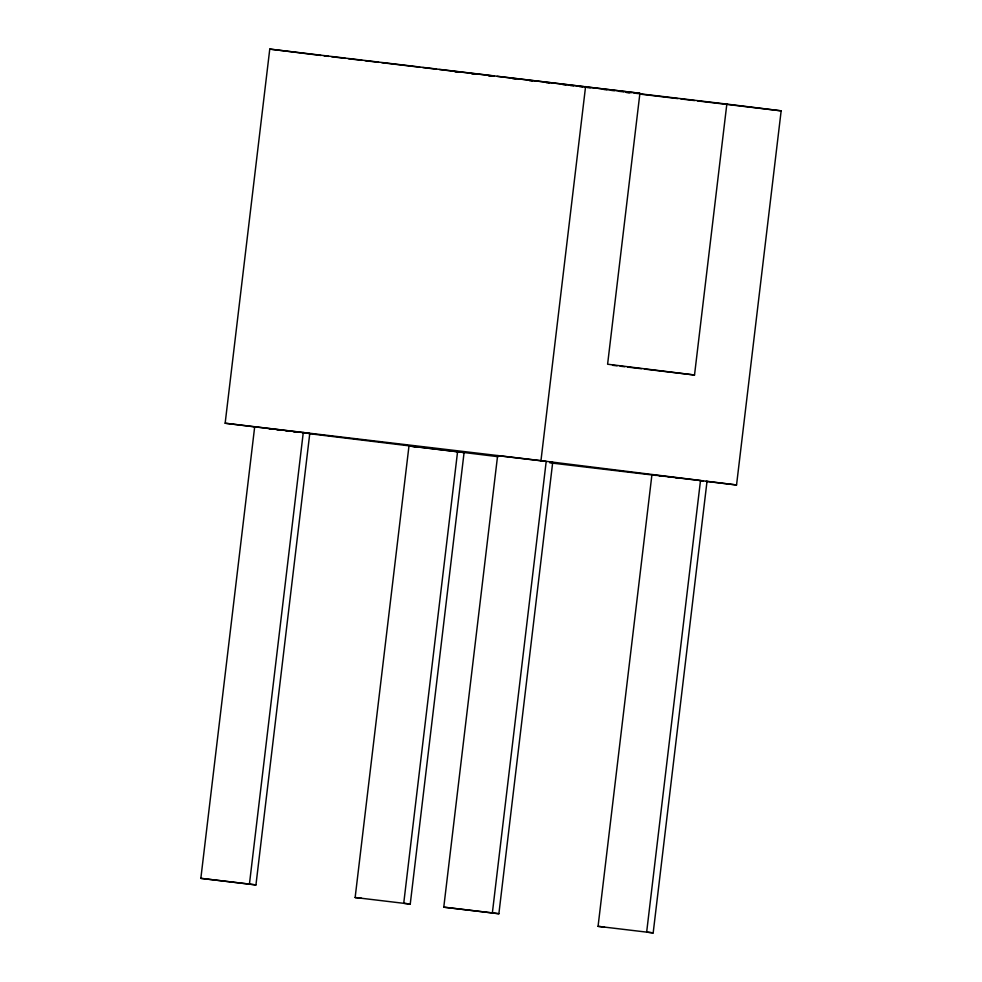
<?xml version="1.0" encoding="UTF-8"?>
<svg xmlns="http://www.w3.org/2000/svg" width="982" height="982" viewBox="0 0 982 982"><rect width="100%" height="100%" fill="white"/><g stroke="black" fill="none" stroke-linecap="round" stroke-linejoin="round"><path stroke-width="1.47" d="M255.48 426.986L225.148 423.23L269.768 49.1L639.908 93.302L607.6 364.224L694.519 375.014L726.827 104.104L634.212 93.118M255.946 884.929L249.428 884.119L303.266 432.583L309.784 433.393L255.946 884.929L200.844 878.35L254.682 426.826L305.23 432.853M355.14 897.511L408.978 445.988L464.081 452.555L410.243 904.091L355.14 897.511L361.658 898.321M498.881 913.739L443.778 907.172L497.616 455.636L546.201 461.405L492.363 912.929L498.881 913.739L552.719 462.215L549.687 461.847M726.827 104.104L781.156 110.843L736.549 484.973L540.959 460.681L585.579 86.563M604.593 927.143L598.063 926.333L651.913 474.797L700.497 480.566L646.659 932.09L653.177 932.9L707.015 481.376M324.097 55.851L328.651 56.391M331.683 56.747L345.345 58.368M348.389 58.724L362.051 60.344M365.083 60.712L378.745 62.332M381.789 62.688L419.744 67.193M422.788 67.549L436.45 69.17M439.482 69.538L494.142 76.019M497.187 76.375L585.247 86.821M588.279 87.177L639.908 93.302M455.047 71.87L458.091 72.226M471.753 73.846L474.785 74.202M488.447 75.823L491.491 76.191M512.739 78.707L515.783 79.063M529.445 80.684L532.49 81.052M546.152 82.672L549.183 83.028M562.846 84.648L565.89 85.017M570.444 85.557L573.476 85.913M579.552 86.637L582.584 86.993M587.138 87.533L590.182 87.889M603.844 89.509L606.876 89.878M611.442 90.418L614.474 90.774M619.028 91.314L623.582 91.854M626.614 92.21L631.181 92.75M626.283 92.48L629.327 92.836M639.957 94.1L677.911 98.605M680.943 98.961L694.618 100.581M697.65 100.937L781.156 110.843M612.535 365.292L617.089 365.832M620.121 366.188L624.687 366.728M627.719 367.096L641.381 368.716M644.425 369.072L694.519 375.014M225.148 423.23L540.959 460.681M498.169 456.691L308.544 433.578M549.797 462.817L656.074 475.423M659.106 475.791L663.672 476.331M668.226 476.871L671.258 477.227M675.812 477.768L678.844 478.124M700.105 480.652L703.149 481.008M706.181 481.364L736.549 484.973M200.844 878.35L249.428 884.119M443.778 907.172L492.363 912.929M598.063 926.333L653.177 932.9M269.768 49.1L321.077 55.471M651.913 474.797L655.816 475.288M464.081 452.555L457.563 451.745L403.725 903.28L410.243 904.091M408.978 445.988L415.496 446.798M269.117 428.68L272.149 429.06M276.703 429.625L279.735 430.006M285.799 430.754L288.831 431.135M293.373 431.699L296.404 432.068M302.481 432.829L305.512 433.197"/></g></svg>
